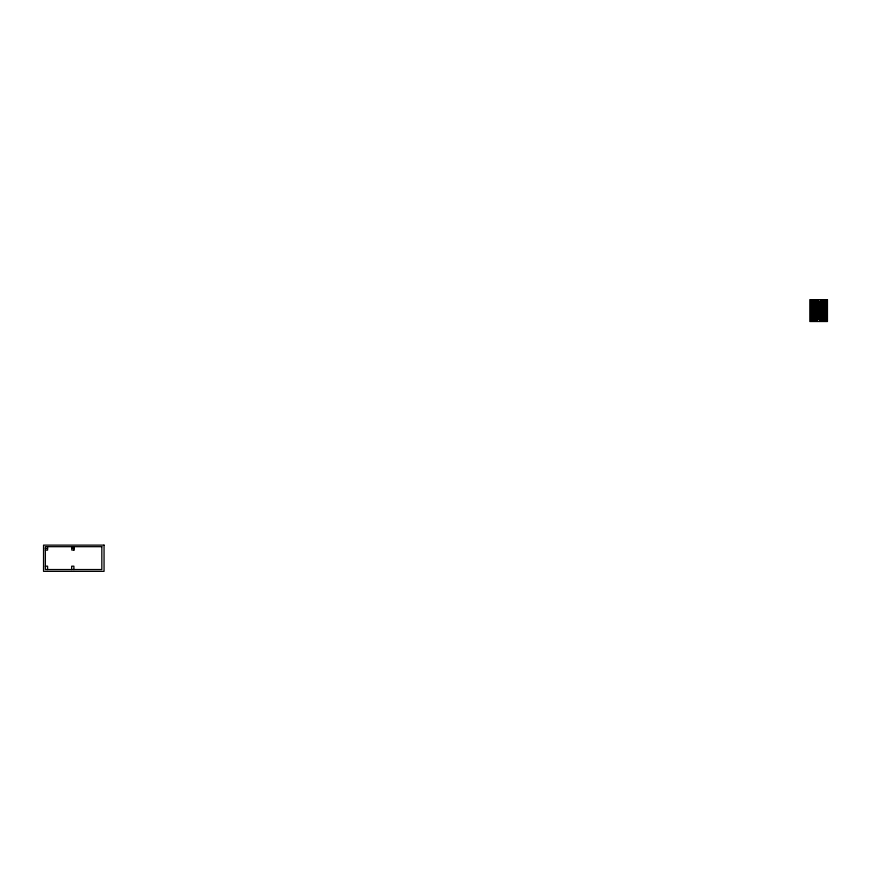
<?xml version="1.0" encoding="UTF-8"?>
<svg xmlns="http://www.w3.org/2000/svg" width="871" height="871" viewBox="0 0 871 871"><rect width="100%" height="100%" fill="white"/><g stroke="black" fill="none" stroke-linecap="round" stroke-linejoin="round"><path stroke-width="1.31" d="M812.861 301.475L812.186 300.8L813.198 300.756L813.198 320.256L812.186 320.256L812.861 319.581M812.861 301.649L812.186 301.649L812.861 302.324M812.861 302.509L812.186 302.509L812.861 303.173M812.861 303.358L812.186 303.358L812.861 304.033M812.861 304.219L812.186 304.219L812.861 304.883M812.861 305.917L812.186 305.917L812.861 306.592M812.861 306.777L812.186 306.777L812.861 307.452M812.861 307.626L812.186 307.626L812.861 308.301M812.861 308.486L812.186 308.486L812.861 309.151M812.861 309.336L812.186 309.336L812.861 310.011M812.861 311.045L812.186 311.045L812.861 311.72M812.861 311.894L812.186 311.894L812.861 312.569M812.861 312.754L812.186 312.754L812.861 313.418M812.861 313.604L812.186 313.604L812.861 314.279M812.861 314.464L812.186 314.464L812.861 315.128M812.861 316.162L812.186 316.162L812.861 316.837M812.861 317.022L812.186 317.022L812.861 317.697M812.861 317.871L812.186 317.871L812.861 318.546M812.861 318.732L812.186 318.732L812.861 319.396M71.781 548.36L74.002 548.371M45.357 548.458L47.578 548.447M45.357 550.134L47.578 550.134L47.578 546.683M45.357 566.172L47.578 566.172L47.578 569.547M812.861 300.756L812.861 320.256M73.893 569.547L73.893 566.183L71.672 566.183L71.672 569.547M827.45 299.657L809.834 299.657L809.834 321.508L827.45 321.508L827.45 299.657M825.153 300.473L824.815 319.973L825.153 300.473M827.069 300.528L826.731 320.016L827.069 300.528M811.282 300.713L810.955 320.201L811.892 320.245L811.892 319.581L811.228 320.245L811.282 300.713L811.892 301.464L811.228 300.789M814.57 300.8L813.895 301.475L814.57 300.8M815.419 300.8L814.755 301.475L815.419 300.8M816.279 300.8L815.604 301.475L816.279 300.8M817.129 300.8L816.454 301.475L817.129 300.8M817.989 300.8L817.314 301.475L817.989 300.8M820.547 300.8L819.872 301.475L820.547 300.8M821.397 300.8L820.732 301.475L821.397 300.8M822.257 300.8L821.582 301.475L822.257 300.8M823.106 300.8L822.431 301.475L823.106 300.8M823.966 300.8L823.291 301.475L823.966 300.8M825.664 300.8L825 301.475L825.664 300.8M826.96 300.811L826.285 301.486L826.96 300.811M811.892 301.649L811.228 302.324L811.892 301.649M814.57 301.649L813.895 302.324L814.57 301.649M815.419 301.649L814.755 302.324L815.419 301.649M816.279 301.649L815.604 302.324L816.279 301.649M817.129 301.649L816.454 302.324L817.129 301.649M817.989 301.649L817.314 302.324L817.989 301.649M820.547 301.649L819.872 302.324L820.547 301.649M821.397 301.649L820.732 302.324L821.397 301.649M822.257 301.649L821.582 302.324L822.257 301.649M823.106 301.649L822.431 302.324L823.106 301.649M823.966 301.649L823.291 302.324L823.966 301.649M825.664 301.649L825 302.324L825.664 301.649M826.96 301.671L826.285 302.335L826.96 301.671M811.892 302.498L811.228 303.173L811.892 302.498M814.57 302.509L813.895 303.173L814.57 302.509M815.419 302.509L814.755 303.173L815.419 302.509M816.279 302.509L815.604 303.173L816.279 302.509M817.129 302.509L816.454 303.173L817.129 302.509M817.989 302.509L817.314 303.173L817.989 302.509M820.547 302.509L819.872 303.173L820.547 302.509M821.397 302.509L820.732 303.173L821.397 302.509M822.257 302.509L821.582 303.173L822.257 302.509M823.106 302.509L822.431 303.173L823.106 302.509M823.966 302.509L823.291 303.173L823.966 302.509M825.664 302.509L825 303.173L825.664 302.509M826.96 302.52L826.285 303.195L826.96 302.52M811.892 303.358L811.228 304.023L811.892 303.358M814.57 303.358L813.895 304.033L814.57 303.358M815.419 303.358L814.755 304.033L815.419 303.358M816.279 303.358L815.604 304.033L816.279 303.358M817.129 303.358L816.454 304.033L817.129 303.358M817.989 303.358L817.314 304.033L817.989 303.358M820.547 303.358L819.872 304.033L820.547 303.358M821.397 303.358L820.732 304.033L821.397 303.358M822.257 303.358L821.582 304.033L822.257 303.358M823.106 303.358L822.431 304.033L823.106 303.358M823.966 303.358L823.291 304.033L823.966 303.358M825.664 303.358L825 304.033L825.664 303.358M826.96 303.369L826.285 304.044L826.96 303.369M811.892 304.208L811.228 304.883L811.892 304.208M814.57 304.219L813.895 304.883L814.57 304.219M815.419 304.219L814.755 304.883L815.419 304.219M816.279 304.219L815.604 304.883L816.279 304.219M817.129 304.219L816.454 304.883L817.129 304.219M817.989 304.219L817.314 304.883L817.989 304.219M820.547 304.219L819.872 304.883L820.547 304.219M821.397 304.219L820.732 304.883L821.397 304.219M822.257 304.219L821.582 304.883L822.257 304.219M823.106 304.219L822.431 304.883L823.106 304.219M823.966 304.219L823.291 304.883L823.966 304.219M825.664 304.219L825 304.883L825.664 304.219M826.96 304.229L826.285 304.904L826.96 304.229M814.57 305.068L813.895 305.743L814.57 305.068M815.419 305.068L814.755 305.743L815.419 305.068M816.279 305.068L815.604 305.743L816.279 305.068M817.129 305.068L816.454 305.743L817.129 305.068M817.989 305.068L817.314 305.743L817.989 305.068M820.547 305.068L819.872 305.743L820.547 305.068M821.397 305.068L820.732 305.743L821.397 305.068M822.257 305.068L821.582 305.743L822.257 305.068M823.106 305.068L822.431 305.743L823.106 305.068M823.966 305.068L823.291 305.743L823.966 305.068M811.892 305.917L811.228 306.592L811.892 305.917M814.57 305.917L813.895 306.592L814.57 305.917M815.419 305.917L814.755 306.592L815.419 305.917M816.279 305.917L815.604 306.592L816.279 305.917M817.129 305.917L816.454 306.592L817.129 305.917M817.989 305.917L817.314 306.592L817.989 305.917M820.547 305.917L819.872 306.592L820.547 305.917M821.397 305.917L820.732 306.592L821.397 305.917M822.257 305.917L821.582 306.592L822.257 305.917M823.106 305.917L822.431 306.592L823.106 305.917M823.966 305.917L823.291 306.592L823.966 305.917M825.664 305.917L825 306.592L825.664 305.917M826.96 305.939L826.285 306.603L826.96 305.939M811.892 306.766L811.228 307.441L811.892 306.766M814.57 306.777L813.895 307.452L814.57 306.777M815.419 306.777L814.755 307.452L815.419 306.777M816.279 306.777L815.604 307.452L816.279 306.777M817.129 306.777L816.454 307.452L817.129 306.777M817.989 306.777L817.314 307.452L817.989 306.777M820.547 306.777L819.872 307.452L820.547 306.777M821.397 306.777L820.732 307.452L821.397 306.777M822.257 306.777L821.582 307.452L822.257 306.777M823.106 306.777L822.431 307.452L823.106 306.777M823.966 306.777L823.291 307.452L823.966 306.777M825.664 306.777L825 307.452L825.664 306.777M826.96 306.788L826.285 307.463L826.96 306.788M811.892 307.626L811.228 308.301L811.892 307.626M814.57 307.626L813.895 308.301L814.57 307.626M815.419 307.626L814.755 308.301L815.419 307.626M816.279 307.626L815.604 308.301L816.279 307.626M817.129 307.626L816.454 308.301L817.129 307.626M817.989 307.626L817.314 308.301L817.989 307.626M820.547 307.626L819.872 308.301L820.547 307.626M821.397 307.626L820.732 308.301L821.397 307.626M822.257 307.626L821.582 308.301L822.257 307.626M823.106 307.626L822.431 308.301L823.106 307.626M823.966 307.626L823.291 308.301L823.966 307.626M825.664 307.626L825 308.301L825.664 307.626M826.96 307.648L826.285 308.312L826.96 307.648M811.892 308.476L811.228 309.151L811.892 308.476M814.57 308.486L813.895 309.151L814.57 308.486M815.419 308.486L814.755 309.151L815.419 308.486M816.279 308.486L815.604 309.151L816.279 308.486M817.129 308.486L816.454 309.151L817.129 308.486M817.989 308.486L817.314 309.151L817.989 308.486M820.547 308.486L819.872 309.151L820.547 308.486M821.397 308.486L820.732 309.151L821.397 308.486M822.257 308.486L821.582 309.151L822.257 308.486M823.106 308.486L822.431 309.151L823.106 308.486M823.966 308.486L823.291 309.151L823.966 308.486M825.664 308.486L825 309.151L825.664 308.486M826.96 308.497L826.285 309.172L826.96 308.497M811.892 309.336L811.228 310L811.892 309.336M814.57 309.336L813.895 310.011L814.57 309.336M815.419 309.336L814.755 310.011L815.419 309.336M816.279 309.336L815.604 310.011L816.279 309.336M817.129 309.336L816.454 310.011L817.129 309.336M817.989 309.336L817.314 310.011L817.989 309.336M820.547 309.336L819.872 310.011L820.547 309.336M821.397 309.336L820.732 310.011L821.397 309.336M822.257 309.336L821.582 310.011L822.257 309.336M823.106 309.336L822.431 310.011L823.106 309.336M823.966 309.336L823.291 310.011L823.966 309.336M825.664 309.336L825 310.011L825.664 309.336M826.96 309.347L826.285 310.022L826.96 309.347M814.57 310.185L813.895 310.86L814.57 310.185M815.419 310.185L814.755 310.86L815.419 310.185M816.279 310.185L815.604 310.86L816.279 310.185M817.129 310.185L816.454 310.86L817.129 310.185M817.989 310.185L817.314 310.86L817.989 310.185M820.547 310.185L819.872 310.86L820.547 310.185M821.397 310.185L820.732 310.86L821.397 310.185M822.257 310.185L821.582 310.86L822.257 310.185M823.106 310.185L822.431 310.86L823.106 310.185M823.966 310.185L823.291 310.86L823.966 310.185M811.892 311.034L811.228 311.709L811.892 311.034M814.57 311.045L813.895 311.72L814.57 311.045M815.419 311.045L814.755 311.72L815.419 311.045M816.279 311.045L815.604 311.72L816.279 311.045M817.129 311.045L816.454 311.72L817.129 311.045M817.989 311.045L817.314 311.72L817.989 311.045M820.547 311.045L819.872 311.72L820.547 311.045M821.397 311.045L820.732 311.72L821.397 311.045M822.257 311.045L821.582 311.72L822.257 311.045M823.106 311.045L822.431 311.72L823.106 311.045M823.966 311.045L823.291 311.72L823.966 311.045M825.664 311.045L825 311.72L825.664 311.045M826.96 311.056L826.285 311.731L826.96 311.056M811.892 311.894L811.228 312.569L811.892 311.894M814.57 311.894L813.895 312.569L814.57 311.894M815.419 311.894L814.755 312.569L815.419 311.894M816.279 311.894L815.604 312.569L816.279 311.894M817.129 311.894L816.454 312.569L817.129 311.894M817.989 311.894L817.314 312.569L817.989 311.894M820.547 311.894L819.872 312.569L820.547 311.894M821.397 311.894L820.732 312.569L821.397 311.894M822.257 311.894L821.582 312.569L822.257 311.894M823.106 311.894L822.431 312.569L823.106 311.894M823.966 311.894L823.291 312.569L823.966 311.894M825.664 311.894L825 312.569L825.664 311.894M826.96 311.916L826.285 312.58L826.96 311.916M811.892 312.743L811.228 313.418L811.892 312.743M814.57 312.754L813.895 313.418L814.57 312.754M815.419 312.754L814.755 313.418L815.419 312.754M816.279 312.754L815.604 313.418L816.279 312.754M817.129 312.754L816.454 313.418L817.129 312.754M817.989 312.754L817.314 313.418L817.989 312.754M820.547 312.754L819.872 313.418L820.547 312.754M821.397 312.754L820.732 313.418L821.397 312.754M822.257 312.754L821.582 313.418L822.257 312.754M823.106 312.754L822.431 313.418L823.106 312.754M823.966 312.754L823.291 313.418L823.966 312.754M825.664 312.754L825 313.418L825.664 312.754M826.96 312.765L826.285 313.44L826.96 312.765M811.892 313.604L811.228 314.268L811.892 313.604M814.57 313.604L813.895 314.279L814.57 313.604M815.419 313.604L814.755 314.279L815.419 313.604M816.279 313.604L815.604 314.279L816.279 313.604M817.129 313.604L816.454 314.279L817.129 313.604M817.989 313.604L817.314 314.279L817.989 313.604M820.547 313.604L819.872 314.279L820.547 313.604M821.397 313.604L820.732 314.279L821.397 313.604M822.257 313.604L821.582 314.279L822.257 313.604M823.106 313.604L822.431 314.279L823.106 313.604M823.966 313.604L823.291 314.279L823.966 313.604M825.664 313.604L825 314.279L825.664 313.604M826.96 313.614L826.285 314.289L826.96 313.614M811.892 314.453L811.228 315.128L811.892 314.453M814.57 314.464L813.895 315.128L814.57 314.464M815.419 314.464L814.755 315.128L815.419 314.464M816.279 314.464L815.604 315.128L816.279 314.464M817.129 314.464L816.454 315.128L817.129 314.464M817.989 314.464L817.314 315.128L817.989 314.464M820.547 314.464L819.872 315.128L820.547 314.464M821.397 314.464L820.732 315.128L821.397 314.464M822.257 314.464L821.582 315.128L822.257 314.464M823.106 314.464L822.431 315.128L823.106 314.464M823.966 314.464L823.291 315.128L823.966 314.464M825.664 314.464L825 315.128L825.664 314.464M826.96 314.475L826.285 315.15L826.96 314.475M814.57 315.313L813.895 315.988L814.57 315.313M815.419 315.313L814.755 315.988L815.419 315.313M816.279 315.313L815.604 315.988L816.279 315.313M817.129 315.313L816.454 315.988L817.129 315.313M817.989 315.313L817.314 315.988L817.989 315.313M820.547 315.313L819.872 315.988L820.547 315.313M821.397 315.313L820.732 315.988L821.397 315.313M822.257 315.313L821.582 315.988L822.257 315.313M823.106 315.313L822.431 315.988L823.106 315.313M823.966 315.313L823.291 315.988L823.966 315.313M811.892 316.162L811.228 316.837L811.892 316.162M814.57 316.162L813.895 316.837L814.57 316.162M815.419 316.162L814.755 316.837L815.419 316.162M816.279 316.162L815.604 316.837L816.279 316.162M817.129 316.162L816.454 316.837L817.129 316.162M817.989 316.162L817.314 316.837L817.989 316.162M820.547 316.162L819.872 316.837L820.547 316.162M821.397 316.162L820.732 316.837L821.397 316.162M822.257 316.162L821.582 316.837L822.257 316.162M823.106 316.162L822.431 316.837L823.106 316.162M823.966 316.162L823.291 316.837L823.966 316.162M825.664 316.162L825 316.837L825.664 316.162M826.96 316.184L826.285 316.848L826.96 316.184M811.892 317.011L811.228 317.686L811.892 317.011M814.57 317.022L813.895 317.697L814.57 317.022M815.419 317.022L814.755 317.697L815.419 317.022M816.279 317.022L815.604 317.697L816.279 317.022M817.129 317.022L816.454 317.697L817.129 317.022M817.989 317.022L817.314 317.697L817.989 317.022M820.547 317.022L819.872 317.697L820.547 317.022M821.397 317.022L820.732 317.697L821.397 317.022M822.257 317.022L821.582 317.697L822.257 317.022M823.106 317.022L822.431 317.697L823.106 317.022M823.966 317.022L823.291 317.697L823.966 317.022M825.664 317.022L825 317.697L825.664 317.022M826.96 317.033L826.285 317.708L826.96 317.033M811.892 317.871L811.228 318.546L811.892 317.871M814.57 317.871L813.895 318.546L814.57 317.871M815.419 317.871L814.755 318.546L815.419 317.871M816.279 317.871L815.604 318.546L816.279 317.871M817.129 317.871L816.454 318.546L817.129 317.871M817.989 317.871L817.314 318.546L817.989 317.871M820.547 317.871L819.872 318.546L820.547 317.871M821.397 317.871L820.732 318.546L821.397 317.871M822.257 317.871L821.582 318.546L822.257 317.871M823.106 317.871L822.431 318.546L823.106 317.871M823.966 317.871L823.291 318.546L823.966 317.871M825.664 317.871L825 318.546L825.664 317.871M826.96 317.893L826.285 318.557L826.96 317.893M811.892 318.721L811.228 319.396L811.892 318.721M814.57 318.732L813.895 319.396L814.57 318.732M815.419 318.732L814.755 319.396L815.419 318.732M816.279 318.732L815.604 319.396L816.279 318.732M817.129 318.732L816.454 319.396L817.129 318.732M817.989 318.732L817.314 319.396L817.989 318.732M820.547 318.732L819.872 319.396L820.547 318.732M821.397 318.732L820.732 319.396L821.397 318.732M822.257 318.732L821.582 319.396L822.257 318.732M823.106 318.732L822.431 319.396L823.106 318.732M823.966 318.732L823.291 319.396L823.966 318.732M825.664 318.732L825 319.396L825.664 318.732M826.96 318.742L826.285 319.417L826.96 318.742M814.57 319.581L813.895 320.256L814.57 319.581M815.419 319.581L814.755 320.256L815.419 319.581M816.279 319.581L815.604 320.256L816.279 319.581M817.129 319.581L816.454 320.256L817.129 319.581M817.989 319.581L817.314 320.256L817.989 319.581M820.547 319.581L819.872 320.256L820.547 319.581M821.397 319.581L820.732 320.256L821.397 319.581M822.257 319.581L821.582 320.256L822.257 319.581M823.106 319.581L822.431 320.256L823.106 319.581M823.966 319.581L823.291 320.256L823.966 319.581M825.664 319.581L825 320.256L825.664 319.581M826.96 319.592L826.285 320.267L826.96 319.592M104.052 545.126L43.55 545.126L43.55 571.343L104.052 571.343L104.052 545.126M101.831 546.683L45.357 546.683L45.357 569.547L101.831 569.547L101.831 546.683M74.002 550.047L71.781 550.047L71.781 546.683L74.002 546.683L74.002 550.047"/></g></svg>
